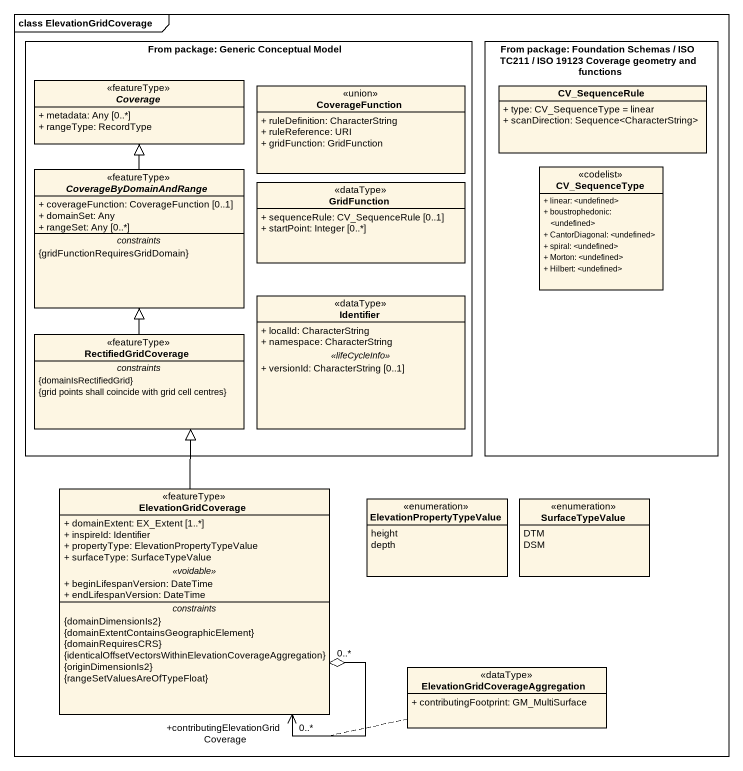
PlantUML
@startuml
mainframe class ElevationGridCoverage
hide circle
hide empty members
skinparam classAttributeIconSize 0
rectangle "From package: Generic Conceptual Model" as From_package_Generic {
  abstract class Coverage <<featureType>> {
    + metadata: Any [0..*]
    + rangeType: RecordType
  }
  class CoverageFunction <<union>> {
    + ruleDefinition: CharacterString
    + ruleReference: URI
    + gridFunction: GridFunction
  }
  abstract class CoverageByDomainAndRange <<featureType>> {
    + coverageFunction: CoverageFunction [0..1]
    + domainSet: Any
    + rangeSet: Any [0..*]
    -- constraints --
    {gridFunctionRequiresGridDomain}
  }
  class GridFunction <<dataType>> {
    + sequenceRule: CV_SequenceRule [0..1]
    + startPoint: Integer [0..*]
  }
  class Identifier <<dataType>> {
    + localId: CharacterString
    + namespace: CharacterString
    .. <<lifeCycleInfo>> ..
    + versionId: CharacterString [0..1]
  }
  class RectifiedGridCoverage <<featureType>> {
    -- constraints --
    {domainIsRectifiedGrid}
    {grid points shall coincide with grid cell centres}
  }
}
rectangle "From package: Foundation Schemas / ISO TC211 / ISO 19123 Coverage geometry and functions" as From_package_Foundation {
  class CV_SequenceRule {
    + type: CV_SequenceType = linear
    + scanDirection: Sequence<CharacterString>
  }
  class CV_SequenceType <<codelist>> {
    + linear: <undefined>
    + boustrophedonic: <undefined>
    + CantorDiagonal: <undefined>
    + spiral: <undefined>
    + Morton: <undefined>
    + Hilbert: <undefined>
  }
}
class ElevationGridCoverage <<featureType>> {
  + domainExtent: EX_Extent [1..*]
  + inspireId: Identifier
  + propertyType: ElevationPropertyTypeValue
  + surfaceType: SurfaceTypeValue
  .. <<voidable>> ..
  + beginLifespanVersion: DateTime
  + endLifespanVersion: DateTime
  -- constraints --
  {domainDimensionIs2}
  {domainExtentContainsGeographicElement}
  {domainRequiresCRS}
  {identicalOffsetVectorsWithinElevationCoverageAggregation}
  {originDimensionIs2}
  {rangeSetValuesAreOfTypeFloat}
}
enum ElevationPropertyTypeValue {
  height
  depth
}
enum SurfaceTypeValue {
  DTM
  DSM
}
class "ElevationGridCoverageAggregation" as ElevationGridCoverageAggrega <<dataType>> {
  + contributingFootprint: GM_MultiSurface
}
CoverageByDomainAndRange -up-|> Coverage
RectifiedGridCoverage -up-|> CoverageByDomainAndRange
ElevationGridCoverage -up-|> RectifiedGridCoverage
ElevationGridCoverage "+contributingElevationGridCoverage\n0..*" <--o "0..*" ElevationGridCoverage
(ElevationGridCoverage, ElevationGridCoverage) .. ElevationGridCoverageAggrega
@enduml
